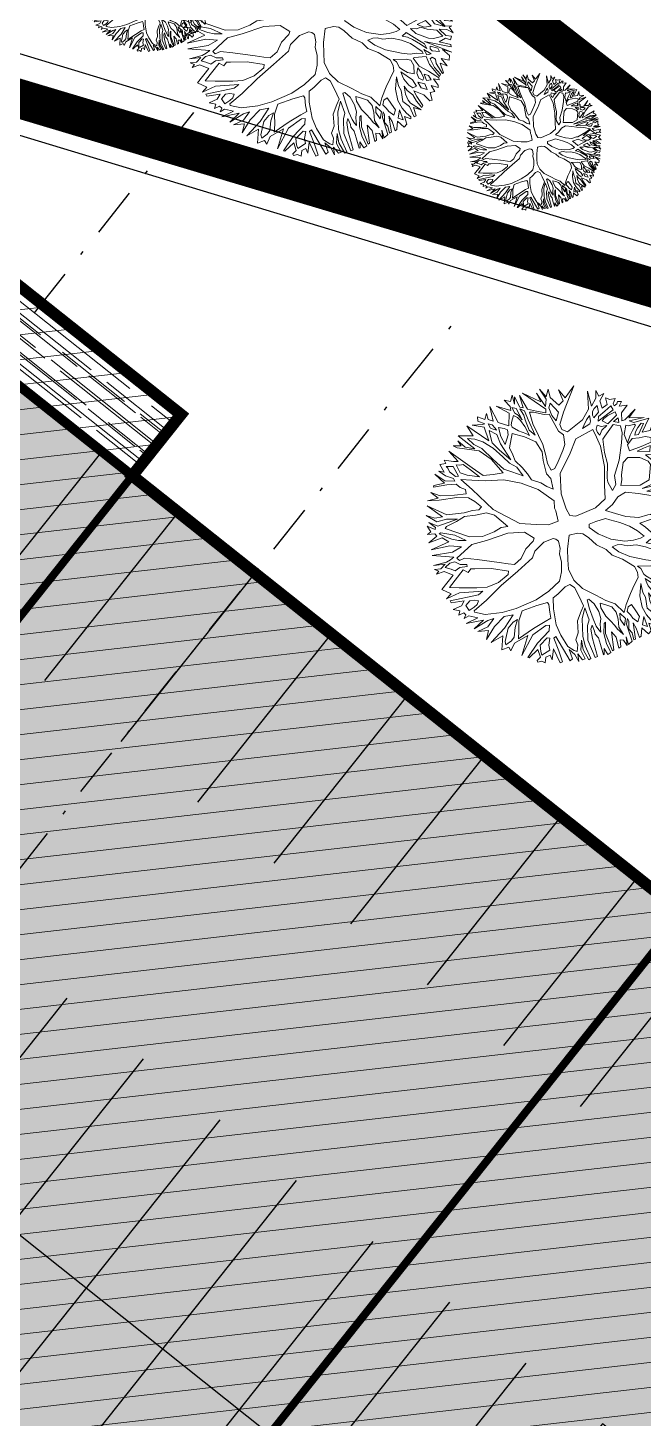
# Model space of a CAD drawing. Header units: metres. Extents: x -664657 to -643449, y -1076720 to -1062383.
# Drawn here: x -660270.78 to -660255.05, y -1066117.5 to -1066081.94 of the extents above; entities that cross this region are included whole.
import ezdxf

# ---------------------------------------------------------------- set-up
doc = ezdxf.new("R2010")
doc.units = ezdxf.units.M
doc.header["$LTSCALE"] = 0.1
for name, pattern in [('DASHDOT', [25.4, 12.7, -6.35, 0, -6.35]), ('DASHED', [19.05, 12.7, -6.35]), ('DIVIDE', [31.75, 12.7, -6.35, 0, -6.35, 0, -6.35])]:
    doc.linetypes.add(name, pattern=pattern)
doc.layers.get('0').update_dxf_attribs({"color": 8, "lineweight": 9})
for name, color, linetype in [('AA_THER_DOPRAVA', 142, 'Continuous'), ('AA_THER_KOMUNIKACE', 201, 'Continuous'), ('AA_THER_osy', 46, 'DASHDOT'), ('AA_THER_slabá', 4, 'Continuous'), ('AA_THER_srafy', 52, 'Continuous'), ('AA_THER_SRAFY KATASTR', 14, 'Continuous'), ('AA_THER_čerchovaná', 84, 'DIVIDE')]:
    doc.layers.add(name, color=color, linetype=linetype)
doc.layers.add('AA_THER_pomocná', color=30, linetype='Continuous', plot=False)
doc.layers.add('AA_THER_silná', color=1, linetype='Continuous', lineweight=70)
doc.layers.add('AA_THER_STAFAZ', color=252, linetype='Continuous', lineweight=0)
pattern_1 = [(321.512676, (-656030.26, -1069498.5804), (1.190946247, -0.297893937), [7.62, -1.016, 2.54, -0.508]), (321.512676, (-656029.57305, -1069498.8021), (0.0228439, 0.845003885), [1.524, -0.16764, 3.048, -0.381]), (321.512676, (-656029.79244, -1069498.4005), (2.279521616, -1.377561865), [4.064, -0.7112, 2.032, -0.508])]

# ---------------------------------------------------------------- blocks, each defined once
blk = doc.blocks.new('A$C0C461CEA')
for p, q in [((0.101, 0.706), (0.094, 0.804)), ((0.094, 0.804), (0.195, 0.61)), ((0.191, 0.795), (0.205, 0.826)), ((0.205, 0.826), (0.247, 0.779)), ((0.247, 0.779), (0.283, 0.818)), ((0.283, 0.818), (0.273, 0.766)), ((0.303, 0.735), (0.335, 0.855)), ((0.335, 0.855), (0.332, 0.706)), ((0.448, 0.732), (0.381, 0.832)), ((0.381, 0.832), (0.473, 0.745)), ((0.483, 0.777), (0.463, 0.845)), ((0.463, 0.845), (0.503, 0.812)), ((0.503, 0.812), (0.541, 0.849)), ((0.541, 0.849), (0.523, 0.775)), ((0.523, 0.775), (0.552, 0.829)), ((0.552, 0.829), (0.55, 0.733)), ((0.572, 0.716), (0.592, 0.82)), ((0.592, 0.82), (0.599, 0.69)), ((0.732, 0.619), (0.623, 0.824)), ((0.623, 0.824), (0.721, 0.691)), ((-0.108, 0.579), (-0.136, 0.688)), ((-0.136, 0.688), (-0.031, 0.479)), ((-0.062, 0.681), (-0.084, 0.71)), ((-0.084, 0.71), (-0.025, 0.681)), ((-0.025, 0.681), (-0.029, 0.73)), ((-0.029, 0.73), (-0.001, 0.656)), ((0.063, 0.606), (-0.009, 0.765)), ((-0.009, 0.765), (0.101, 0.706)), ((0.049, 0.709), (0.1, 0.674)), ((0.071, 0.64), (0.049, 0.709)), ((0.214, 0.725), (0.134, 0.788)), ((0.134, 0.788), (0.212, 0.751)), ((0.231, 0.749), (0.191, 0.795)), ((0.195, 0.61), (0.214, 0.725)), ((0.212, 0.751), (0.231, 0.749)), ((0.256, 0.734), (0.28, 0.713)), ((0.257, 0.695), (0.256, 0.734)), ((0.272, 0.676), (0.257, 0.695)), ((0.273, 0.766), (0.303, 0.735)), ((0.28, 0.713), (0.29, 0.678)), ((0.332, 0.706), (0.398, 0.641)), ((0.398, 0.641), (0.448, 0.732)), ((0.471, 0.697), (0.438, 0.663)), ((0.482, 0.682), (0.471, 0.697)), ((0.473, 0.745), (0.483, 0.777)), ((0.49, 0.711), (0.491, 0.762)), ((0.505, 0.682), (0.49, 0.711)), ((0.491, 0.762), (0.519, 0.739)), ((0.519, 0.739), (0.518, 0.634)), ((0.544, 0.723), (0.568, 0.689)), ((0.547, 0.66), (0.544, 0.723)), ((0.55, 0.733), (0.572, 0.716)), ((0.568, 0.689), (0.562, 0.609)), ((0.599, 0.69), (0.656, 0.641)), ((0.721, 0.691), (0.725, 0.772)), ((0.725, 0.772), (0.739, 0.638)), ((0.739, 0.638), (0.773, 0.691)), ((0.773, 0.691), (0.762, 0.79)), ((0.762, 0.79), (0.78, 0.708)), ((0.78, 0.708), (0.782, 0.71)), ((0.782, 0.71), (0.826, 0.755)), ((0.826, 0.755), (0.807, 0.687)), ((0.807, 0.687), (0.84, 0.599)), ((0.888, 0.613), (0.897, 0.711)), ((0.897, 0.711), (0.915, 0.627)), ((-0.291, 0.473), (-0.326, 0.577)), ((-0.326, 0.577), (-0.279, 0.488)), ((-0.256, 0.522), (-0.284, 0.582)), ((-0.284, 0.582), (-0.25, 0.553)), ((-0.25, 0.553), (-0.251, 0.627)), ((-0.251, 0.627), (-0.205, 0.61)), ((-0.215, 0.587), (-0.164, 0.562)), ((-0.208, 0.57), (-0.215, 0.587)), ((-0.205, 0.61), (-0.205, 0.641)), ((-0.205, 0.641), (-0.143, 0.596)), ((-0.143, 0.596), (-0.108, 0.579)), ((0.086, 0.573), (-0.062, 0.681)), ((-0.001, 0.656), (0.063, 0.606)), ((0.115, 0.58), (0.071, 0.64)), ((0.141, 0.467), (0.086, 0.573)), ((0.1, 0.674), (0.148, 0.626)), ((0.154, 0.458), (0.115, 0.58)), ((0.148, 0.626), (0.198, 0.54)), ((0.212, 0.581), (0.226, 0.644)), ((0.236, 0.499), (0.212, 0.581)), ((0.226, 0.644), (0.236, 0.684)), ((0.236, 0.684), (0.278, 0.625)), ((0.278, 0.625), (0.267, 0.543)), ((0.291, 0.657), (0.272, 0.676)), ((0.29, 0.678), (0.291, 0.657)), ((0.298, 0.594), (0.316, 0.668)), ((0.299, 0.519), (0.298, 0.594)), ((0.359, 0.578), (0.299, 0.519)), ((0.316, 0.668), (0.354, 0.641)), ((0.392, 0.572), (0.318, 0.477)), ((0.354, 0.641), (0.373, 0.618)), ((0.373, 0.618), (0.359, 0.578)), ((0.469, 0.501), (0.392, 0.572)), ((0.419, 0.639), (0.417, 0.618)), ((0.417, 0.618), (0.449, 0.568)), ((0.438, 0.663), (0.419, 0.639)), ((0.492, 0.669), (0.482, 0.682)), ((0.503, 0.634), (0.492, 0.669)), ((0.512, 0.575), (0.503, 0.634)), ((0.518, 0.634), (0.505, 0.682)), ((0.511, 0.491), (0.512, 0.575)), ((0.53, 0.531), (0.539, 0.622)), ((0.539, 0.622), (0.547, 0.66)), ((0.562, 0.609), (0.551, 0.471)), ((0.6, 0.66), (0.581, 0.563)), ((0.629, 0.644), (0.6, 0.66)), ((0.699, 0.587), (0.629, 0.644)), ((0.656, 0.641), (0.716, 0.594)), ((0.735, 0.569), (0.699, 0.587)), ((0.716, 0.594), (0.732, 0.619)), ((0.756, 0.617), (0.75, 0.55)), ((0.785, 0.647), (0.756, 0.617)), ((0.811, 0.549), (0.785, 0.647)), ((0.84, 0.599), (0.888, 0.613)), ((1.024, 0.679), (0.847, 0.53)), ((0.915, 0.627), (1.024, 0.679)), ((1.039, 0.454), (1.103, 0.589)), ((1.103, 0.589), (1.074, 0.465)), ((-0.394, 0.388), (-0.424, 0.459)), ((-0.424, 0.459), (-0.372, 0.399)), ((-0.386, 0.487), (-0.377, 0.497)), ((-0.28, 0.452), (-0.386, 0.487)), ((-0.377, 0.497), (-0.291, 0.473)), ((-0.279, 0.488), (-0.209, 0.448)), ((-0.207, 0.472), (-0.256, 0.522)), ((-0.212, 0.536), (-0.208, 0.57)), ((-0.186, 0.48), (-0.212, 0.536)), ((-0.209, 0.448), (-0.207, 0.472)), ((-0.163, 0.47), (-0.186, 0.48)), ((-0.164, 0.562), (-0.163, 0.47)), ((-0.134, 0.562), (-0.138, 0.487)), ((-0.138, 0.487), (-0.095, 0.443)), ((-0.111, 0.544), (-0.134, 0.562)), ((-0.084, 0.536), (-0.111, 0.544)), ((-0.05, 0.471), (-0.084, 0.536)), ((-0.013, 0.385), (-0.05, 0.471)), ((-0.031, 0.479), (0.019, 0.379)), ((0.175, 0.322), (0.141, 0.467)), ((0.193, 0.345), (0.154, 0.458)), ((0.198, 0.54), (0.234, 0.438)), ((0.281, 0.388), (0.236, 0.499)), ((0.267, 0.543), (0.281, 0.388)), ((0.318, 0.477), (0.314, 0.414)), ((0.449, 0.568), (0.492, 0.518)), ((0.532, 0.422), (0.469, 0.501)), ((0.492, 0.518), (0.511, 0.491)), ((0.551, 0.471), (0.53, 0.531)), ((0.581, 0.563), (0.574, 0.456)), ((0.736, 0.502), (0.735, 0.569)), ((0.738, 0.409), (0.736, 0.502)), ((0.75, 0.55), (0.759, 0.494)), ((0.759, 0.494), (0.811, 0.549)), ((0.847, 0.53), (0.772, 0.454)), ((1.074, 0.465), (1.137, 0.506)), ((1.137, 0.506), (1.166, 0.562)), ((1.154, 0.472), (1.142, 0.409)), ((1.213, 0.508), (1.154, 0.472)), ((1.166, 0.562), (1.164, 0.508)), ((1.164, 0.508), (1.213, 0.508)), ((1.193, 0.416), (1.206, 0.47)), ((1.206, 0.47), (1.232, 0.441)), ((-0.436, 0.238), (-0.503, 0.376)), ((-0.503, 0.376), (-0.397, 0.235)), ((-0.394, 0.371), (-0.482, 0.412)), ((-0.482, 0.412), (-0.394, 0.388)), ((-0.256, 0.32), (-0.394, 0.371)), ((-0.372, 0.399), (-0.265, 0.347)), ((-0.209, 0.421), (-0.28, 0.452)), ((-0.265, 0.347), (-0.176, 0.312)), ((-0.194, 0.381), (-0.209, 0.421)), ((-0.162, 0.346), (-0.194, 0.381)), ((-0.176, 0.312), (-0.162, 0.346)), ((-0.157, 0.436), (-0.114, 0.321)), ((-0.081, 0.391), (-0.157, 0.436)), ((-0.095, 0.443), (-0.013, 0.385)), ((0.012, 0.333), (-0.081, 0.391)), ((0.019, 0.379), (0.096, 0.349)), ((0.096, 0.349), (0.175, 0.322)), ((0.24, 0.295), (0.193, 0.345)), ((0.234, 0.438), (0.258, 0.367)), ((0.258, 0.367), (0.296, 0.309)), ((0.314, 0.414), (0.309, 0.363)), ((0.309, 0.363), (0.334, 0.286)), ((0.54, 0.324), (0.532, 0.422)), ((0.571, 0.374), (0.551, 0.283)), ((0.574, 0.456), (0.571, 0.374)), ((0.731, 0.289), (0.76, 0.363)), ((0.76, 0.363), (0.738, 0.409)), ((0.772, 0.454), (0.768, 0.41)), ((0.768, 0.41), (0.8, 0.37)), ((0.8, 0.37), (0.955, 0.401)), ((0.943, 0.354), (0.922, 0.336)), ((0.983, 0.384), (0.943, 0.354)), ((0.955, 0.401), (1.039, 0.454)), ((1.022, 0.404), (0.983, 0.384)), ((0.992, 0.342), (1.008, 0.359)), ((1.008, 0.359), (1.022, 0.404)), ((1.06, 0.421), (1.046, 0.396)), ((1.046, 0.396), (1.046, 0.37)), ((1.046, 0.37), (1.102, 0.394)), ((1.085, 0.438), (1.06, 0.421)), ((1.084, 0.364), (1.065, 0.329)), ((1.065, 0.329), (1.216, 0.353)), ((1.151, 0.377), (1.084, 0.364)), ((1.117, 0.447), (1.085, 0.438)), ((1.102, 0.394), (1.117, 0.447)), ((1.142, 0.409), (1.193, 0.416)), ((1.216, 0.393), (1.151, 0.377)), ((1.216, 0.353), (1.216, 0.393)), ((1.232, 0.441), (1.276, 0.429)), ((1.276, 0.429), (1.239, 0.399)), ((1.239, 0.399), (1.239, 0.378)), ((1.239, 0.378), (1.266, 0.383)), ((1.266, 0.383), (1.281, 0.398)), ((1.308, 0.383), (1.275, 0.358)), ((1.275, 0.358), (1.336, 0.335)), ((1.281, 0.398), (1.308, 0.383)), ((-0.526, 0.187), (-0.556, 0.247)), ((-0.556, 0.247), (-0.505, 0.187)), ((-0.495, 0.221), (-0.55, 0.309)), ((-0.55, 0.309), (-0.495, 0.256)), ((-0.495, 0.256), (-0.436, 0.238)), ((-0.397, 0.235), (-0.263, 0.181)), ((-0.174, 0.275), (-0.256, 0.32)), ((-0.142, 0.224), (-0.174, 0.275)), ((-0.114, 0.321), (-0.04, 0.095)), ((0.154, 0.269), (0.012, 0.333)), ((0.266, 0.178), (0.154, 0.269)), ((0.308, 0.222), (0.24, 0.295)), ((0.296, 0.309), (0.308, 0.222)), ((0.334, 0.286), (0.348, 0.221)), ((0.485, 0.148), (0.513, 0.258)), ((0.513, 0.258), (0.54, 0.324)), ((0.551, 0.283), (0.534, 0.218)), ((0.619, 0.192), (0.694, 0.255)), ((0.694, 0.255), (0.731, 0.289)), ((0.834, 0.289), (0.726, 0.197)), ((0.992, 0.29), (0.834, 0.289)), ((0.922, 0.336), (0.992, 0.342)), ((0.99, 0.219), (0.992, 0.29)), ((1.019, 0.28), (1.014, 0.25)), ((1.014, 0.25), (1.022, 0.223)), ((1.04, 0.305), (1.019, 0.28)), ((1.022, 0.223), (1.057, 0.251)), ((1.065, 0.28), (1.04, 0.305)), ((1.161, 0.247), (1.054, 0.196)), ((1.057, 0.251), (1.11, 0.266)), ((1.11, 0.266), (1.065, 0.28)), ((1.115, 0.327), (1.094, 0.318)), ((1.094, 0.318), (1.123, 0.272)), ((1.157, 0.334), (1.115, 0.327)), ((1.123, 0.272), (1.221, 0.303)), ((1.223, 0.332), (1.157, 0.334)), ((1.207, 0.21), (1.161, 0.247)), ((1.221, 0.277), (1.173, 0.268)), ((1.173, 0.268), (1.209, 0.239)), ((1.209, 0.239), (1.221, 0.277)), ((1.221, 0.303), (1.223, 0.332)), ((1.265, 0.299), (1.236, 0.242)), ((1.236, 0.242), (1.263, 0.236)), ((1.263, 0.236), (1.379, 0.275)), ((1.336, 0.335), (1.265, 0.299)), ((1.379, 0.275), (1.301, 0.236)), ((1.301, 0.236), (1.411, 0.18)), ((-0.635, 0.101), (-0.551, 0.117)), ((-0.612, 0.165), (-0.577, 0.172)), ((-0.557, 0.142), (-0.612, 0.165)), ((-0.577, 0.172), (-0.583, 0.229)), ((-0.583, 0.229), (-0.536, 0.174)), ((-0.551, 0.117), (-0.557, 0.142)), ((-0.536, 0.174), (-0.526, 0.187)), ((-0.509, 0.126), (-0.526, 0.126)), ((-0.526, 0.126), (-0.492, 0.08)), ((-0.416, 0.057), (-0.509, 0.126)), ((-0.505, 0.187), (-0.335, 0.163)), ((-0.415, 0.205), (-0.495, 0.221)), ((-0.444, 0.15), (-0.46, 0.141)), ((-0.46, 0.141), (-0.318, -0.013)), ((-0.353, 0.149), (-0.444, 0.15)), ((-0.335, 0.163), (-0.415, 0.205)), ((-0.273, 0.155), (-0.353, 0.149)), ((-0.191, 0.121), (-0.273, 0.155)), ((-0.263, 0.181), (-0.194, 0.167)), ((-0.194, 0.167), (-0.145, 0.146)), ((-0.099, 0.096), (-0.191, 0.121)), ((-0.145, 0.146), (-0.114, 0.159)), ((-0.114, 0.159), (-0.142, 0.224)), ((0.364, 0.065), (0.266, 0.178)), ((0.348, 0.221), (0.354, 0.16)), ((0.354, 0.16), (0.409, 0.103)), ((0.498, 0.096), (0.485, 0.148)), ((0.534, 0.218), (0.533, 0.155)), ((0.533, 0.155), (0.567, 0.153)), ((0.567, 0.153), (0.619, 0.192)), ((0.726, 0.197), (0.588, 0.099)), ((0.934, -0.024), (0.985, 0.138)), ((0.985, 0.138), (0.99, 0.219)), ((1.029, 0.181), (0.99, 0.078)), ((1.054, 0.196), (1.029, 0.181)), ((1.15, 0.081), (1.193, 0.151)), ((1.201, 0.118), (1.192, 0.06)), ((1.193, 0.151), (1.207, 0.21)), ((1.249, 0.194), (1.201, 0.132)), ((1.201, 0.132), (1.201, 0.118)), ((1.242, 0.105), (1.277, 0.128)), ((1.268, 0.179), (1.249, 0.194)), ((1.314, 0.169), (1.268, 0.179)), ((1.277, 0.128), (1.319, 0.158)), ((1.411, 0.18), (1.289, 0.213)), ((1.289, 0.213), (1.317, 0.184)), ((1.327, 0.131), (1.294, 0.108)), ((1.305, 0.077), (1.384, 0.138)), ((1.319, 0.158), (1.314, 0.169)), ((1.317, 0.184), (1.443, 0.155)), ((1.367, 0.149), (1.327, 0.131)), ((1.443, 0.155), (1.34, 0.081)), ((1.384, 0.138), (1.367, 0.149)), ((-0.493, -0.002), (-0.644, 0.041)), ((-0.644, 0.041), (-0.485, 0.03)), ((-0.519, 0.086), (-0.635, 0.101)), ((-0.485, 0.03), (-0.519, 0.086)), ((-0.492, 0.08), (-0.453, 0.038)), ((-0.453, 0.038), (-0.411, 0.003)), ((-0.354, -0.026), (-0.416, 0.057)), ((-0.411, 0.003), (-0.354, -0.026)), ((-0.05, 0.048), (-0.099, 0.096)), ((0, -0.086), (-0.05, 0.048)), ((-0.04, 0.095), (0.101, -0.11)), ((0.435, -0.079), (0.364, 0.065)), ((0.409, 0.103), (0.439, 0.053)), ((0.439, 0.053), (0.476, 0.01)), ((0.476, 0.01), (0.498, 0.096)), ((0.588, 0.099), (0.514, -0.053)), ((0.99, 0.078), (0.966, -0.017)), ((1.064, -0.035), (1.15, 0.081)), ((1.184, 0.044), (1.176, -0.007)), ((1.242, 0.072), (1.184, 0.044)), ((1.192, 0.06), (1.242, 0.105)), ((1.297, 0.051), (1.242, 0.072)), ((1.294, 0.108), (1.276, 0.086)), ((1.276, 0.086), (1.305, 0.077)), ((1.347, 0.037), (1.297, 0.051)), ((1.34, 0.081), (1.406, 0.061)), ((1.386, 0.006), (1.347, 0.037)), ((1.367, -0.026), (1.386, 0.006)), ((1.421, 0.016), (1.398, -0.011)), ((1.406, 0.061), (1.454, 0.109)), ((1.495, 0.013), (1.421, 0.016)), ((1.454, 0.109), (1.431, 0.05)), ((1.431, 0.05), (1.495, 0.013)), ((-0.599, -0.118), (-0.687, -0.081)), ((-0.687, -0.081), (-0.582, -0.108)), ((-0.508, -0.101), (-0.659, -0.004)), ((-0.659, -0.004), (-0.5, -0.057)), ((-0.582, -0.108), (-0.544, -0.105)), ((-0.544, -0.105), (-0.508, -0.101)), ((-0.5, -0.057), (-0.412, -0.054)), ((-0.412, -0.054), (-0.493, -0.002)), ((-0.33, -0.078), (-0.491, -0.12)), ((-0.208, -0.104), (-0.33, -0.078)), ((-0.318, -0.013), (-0.221, -0.06)), ((-0.221, -0.06), (-0.118, -0.072)), ((-0.023, -0.134), (-0.208, -0.104)), ((-0.118, -0.072), (-0.051, -0.067)), ((-0.051, -0.067), (0, -0.086)), ((0.101, -0.11), (0.215, -0.18)), ((0.412, -0.132), (0.435, -0.079)), ((0.514, -0.053), (0.492, -0.182)), ((0.864, -0.159), (0.934, -0.024)), ((0.966, -0.017), (0.908, -0.119)), ((0.973, -0.127), (1.064, -0.035)), ((1.084, -0.067), (1.026, -0.151)), ((1.138, -0.047), (1.084, -0.067)), ((1.225, -0.095), (1.138, -0.047)), ((1.176, -0.007), (1.277, -0.02)), ((1.271, -0.153), (1.225, -0.095)), ((1.231, -0.04), (1.321, -0.091)), ((1.289, -0.041), (1.231, -0.04)), ((1.277, -0.02), (1.367, -0.026)), ((1.324, -0.116), (1.277, -0.096)), ((1.277, -0.096), (1.303, -0.157)), ((1.346, -0.047), (1.289, -0.041)), ((1.321, -0.091), (1.346, -0.047)), ((1.374, -0.053), (1.346, -0.093)), ((1.346, -0.093), (1.374, -0.091)), ((1.374, -0.091), (1.353, -0.129)), ((1.514, -0.029), (1.374, -0.053)), ((1.398, -0.011), (1.514, -0.029)), ((1.41, -0.147), (1.519, -0.094)), ((1.519, -0.094), (1.431, -0.145)), ((-0.721, -0.288), (-0.583, -0.227)), ((-0.701, -0.157), (-0.672, -0.144)), ((-0.634, -0.167), (-0.701, -0.157)), ((-0.672, -0.144), (-0.697, -0.115)), ((-0.697, -0.115), (-0.649, -0.134)), ((-0.649, -0.134), (-0.599, -0.118)), ((-0.583, -0.227), (-0.634, -0.167)), ((-0.561, -0.129), (-0.611, -0.142)), ((-0.611, -0.142), (-0.575, -0.175)), ((-0.575, -0.175), (-0.552, -0.204)), ((-0.519, -0.137), (-0.561, -0.129)), ((-0.552, -0.204), (-0.506, -0.197)), ((-0.491, -0.179), (-0.519, -0.137)), ((-0.506, -0.197), (-0.448, -0.22)), ((-0.491, -0.12), (-0.481, -0.145)), ((-0.444, -0.203), (-0.491, -0.179)), ((-0.481, -0.145), (-0.435, -0.149)), ((-0.448, -0.22), (-0.444, -0.203)), ((-0.435, -0.149), (-0.35, -0.207)), ((-0.35, -0.207), (-0.2, -0.314)), ((0.101, -0.19), (-0.023, -0.134)), ((0.147, -0.271), (0.101, -0.19)), ((0.215, -0.18), (0.302, -0.23)), ((0.386, -0.241), (0.412, -0.157)), ((0.412, -0.157), (0.412, -0.132)), ((0.492, -0.182), (0.493, -0.246)), ((0.814, -0.262), (0.864, -0.159)), ((0.908, -0.119), (0.897, -0.15)), ((0.897, -0.15), (0.901, -0.228)), ((0.901, -0.228), (0.946, -0.198)), ((0.946, -0.198), (0.973, -0.127)), ((1.009, -0.187), (0.98, -0.225)), ((0.98, -0.225), (1.12, -0.297)), ((1.026, -0.151), (1.009, -0.187)), ((1.208, -0.294), (1.276, -0.187)), ((1.287, -0.212), (1.256, -0.26)), ((1.276, -0.187), (1.271, -0.153)), ((1.318, -0.192), (1.287, -0.212)), ((1.303, -0.157), (1.324, -0.116)), ((1.356, -0.236), (1.318, -0.192)), ((1.347, -0.14), (1.333, -0.161)), ((1.333, -0.161), (1.36, -0.194)), ((1.368, -0.148), (1.347, -0.14)), ((1.353, -0.129), (1.41, -0.147)), ((1.36, -0.194), (1.389, -0.194)), ((1.4, -0.166), (1.368, -0.148)), ((1.389, -0.194), (1.421, -0.179)), ((1.476, -0.191), (1.394, -0.229)), ((1.421, -0.179), (1.4, -0.166)), ((1.431, -0.145), (1.486, -0.17)), ((1.541, -0.201), (1.476, -0.191)), ((1.486, -0.17), (1.527, -0.148)), ((1.527, -0.148), (1.511, -0.184)), ((1.511, -0.184), (1.541, -0.201)), ((-0.67, -0.354), (-0.721, -0.288)), ((-0.49, -0.229), (-0.658, -0.302)), ((-0.658, -0.302), (-0.588, -0.343)), ((-0.465, -0.267), (-0.49, -0.229)), ((-0.431, -0.251), (-0.465, -0.267)), ((-0.402, -0.266), (-0.431, -0.251)), ((-0.281, -0.328), (-0.402, -0.266)), ((-0.167, -0.411), (-0.281, -0.328)), ((-0.2, -0.314), (-0.141, -0.358)), ((-0.025, -0.371), (0.046, -0.318)), ((0.046, -0.318), (0.128, -0.29)), ((0.202, -0.337), (0.101, -0.37)), ((0.128, -0.29), (0.147, -0.271)), ((0.284, -0.347), (0.202, -0.337)), ((0.302, -0.23), (0.386, -0.241)), ((0.493, -0.246), (0.533, -0.274)), ((0.533, -0.274), (0.71, -0.29)), ((0.71, -0.29), (0.814, -0.262)), ((0.773, -0.347), (0.846, -0.329)), ((0.846, -0.329), (0.914, -0.295)), ((0.914, -0.295), (0.987, -0.292)), ((0.987, -0.292), (1.076, -0.35)), ((1.12, -0.297), (1.208, -0.294)), ((1.322, -0.346), (1.122, -0.328)), ((1.122, -0.328), (1.314, -0.377)), ((1.256, -0.26), (1.262, -0.288)), ((1.262, -0.288), (1.356, -0.236)), ((1.394, -0.229), (1.298, -0.308)), ((1.298, -0.308), (1.389, -0.301)), ((1.439, -0.334), (1.334, -0.329)), ((1.334, -0.329), (1.521, -0.375)), ((1.389, -0.301), (1.527, -0.295)), ((1.513, -0.369), (1.439, -0.334)), ((1.527, -0.295), (1.496, -0.321)), ((1.496, -0.321), (1.528, -0.358)), ((-0.722, -0.374), (-0.67, -0.354)), ((-0.605, -0.381), (-0.722, -0.374)), ((-0.705, -0.422), (-0.705, -0.403)), ((-0.705, -0.403), (-0.475, -0.468)), ((-0.602, -0.457), (-0.705, -0.422)), ((-0.643, -0.483), (-0.602, -0.457)), ((-0.429, -0.459), (-0.605, -0.381)), ((-0.588, -0.343), (-0.459, -0.411)), ((-0.459, -0.411), (-0.383, -0.446)), ((-0.383, -0.446), (-0.284, -0.456)), ((-0.284, -0.456), (-0.182, -0.436)), ((-0.099, -0.448), (-0.274, -0.489)), ((-0.182, -0.436), (-0.167, -0.411)), ((-0.141, -0.358), (-0.098, -0.387)), ((0.06, -0.41), (-0.099, -0.448)), ((-0.098, -0.387), (-0.025, -0.371)), ((0.101, -0.37), (0.06, -0.41)), ((0.271, -0.484), (0.295, -0.448)), ((0.301, -0.364), (0.284, -0.347)), ((0.295, -0.448), (0.313, -0.389)), ((0.313, -0.389), (0.301, -0.364)), ((0.414, -0.386), (0.348, -0.481)), ((0.482, -0.404), (0.414, -0.386)), ((0.518, -0.429), (0.482, -0.404)), ((0.544, -0.477), (0.518, -0.429)), ((0.601, -0.382), (0.587, -0.408)), ((0.587, -0.408), (0.628, -0.487)), ((0.66, -0.39), (0.601, -0.382)), ((0.74, -0.406), (0.66, -0.39)), ((0.768, -0.431), (0.74, -0.406)), ((0.831, -0.489), (0.768, -0.431)), ((0.833, -0.407), (0.773, -0.347)), ((0.896, -0.469), (0.833, -0.407)), ((1.076, -0.35), (1.146, -0.402)), ((1.146, -0.366), (1.331, -0.398)), ((1.205, -0.406), (1.146, -0.366)), ((1.146, -0.402), (1.247, -0.462)), ((1.293, -0.438), (1.205, -0.406)), ((1.35, -0.423), (1.293, -0.438)), ((1.308, -0.455), (1.382, -0.454)), ((1.323, -0.478), (1.308, -0.455)), ((1.314, -0.377), (1.526, -0.421)), ((1.436, -0.382), (1.322, -0.346)), ((1.331, -0.398), (1.35, -0.423)), ((1.526, -0.421), (1.375, -0.412)), ((1.375, -0.412), (1.53, -0.449)), ((1.382, -0.454), (1.403, -0.475)), ((1.53, -0.449), (1.415, -0.452)), ((1.415, -0.452), (1.445, -0.477)), ((1.521, -0.375), (1.436, -0.382)), ((1.528, -0.358), (1.513, -0.369)), ((-0.671, -0.512), (-0.715, -0.477)), ((-0.715, -0.477), (-0.643, -0.483)), ((-0.697, -0.539), (-0.671, -0.512)), ((-0.651, -0.541), (-0.697, -0.539)), ((-0.67, -0.585), (-0.643, -0.564)), ((-0.643, -0.564), (-0.651, -0.541)), ((-0.562, -0.478), (-0.608, -0.497)), ((-0.608, -0.497), (-0.603, -0.545)), ((-0.603, -0.545), (-0.555, -0.54)), ((-0.569, -0.566), (-0.571, -0.578)), ((-0.439, -0.537), (-0.569, -0.566)), ((-0.528, -0.49), (-0.562, -0.478)), ((-0.555, -0.54), (-0.523, -0.534)), ((-0.5, -0.512), (-0.528, -0.49)), ((-0.523, -0.534), (-0.5, -0.512)), ((-0.475, -0.468), (-0.429, -0.459)), ((-0.274, -0.489), (-0.439, -0.537)), ((0.215, -0.623), (0.252, -0.551)), ((0.252, -0.551), (0.271, -0.484)), ((0.309, -0.559), (0.276, -0.629)), ((0.348, -0.481), (0.309, -0.559)), ((0.574, -0.561), (0.544, -0.477)), ((0.627, -0.632), (0.574, -0.561)), ((0.628, -0.487), (0.7, -0.576)), ((0.885, -0.552), (0.831, -0.489)), ((0.927, -0.618), (0.885, -0.552)), ((0.987, -0.527), (0.896, -0.469)), ((1.063, -0.541), (0.987, -0.527)), ((1.084, -0.55), (1.063, -0.541)), ((1.24, -0.542), (1.084, -0.55)), ((1.271, -0.556), (1.173, -0.572)), ((1.328, -0.531), (1.24, -0.542)), ((1.247, -0.462), (1.328, -0.531)), ((1.32, -0.545), (1.271, -0.556)), ((1.362, -0.62), (1.32, -0.545)), ((1.367, -0.498), (1.323, -0.478)), ((1.492, -0.575), (1.361, -0.539)), ((1.361, -0.539), (1.376, -0.585)), ((1.403, -0.475), (1.367, -0.498)), ((1.434, -0.521), (1.395, -0.521)), ((1.395, -0.521), (1.492, -0.575)), ((1.485, -0.543), (1.434, -0.521)), ((1.445, -0.477), (1.505, -0.474)), ((1.505, -0.474), (1.477, -0.522)), ((1.477, -0.522), (1.485, -0.543)), ((-0.537, -0.67), (-0.676, -0.63)), ((-0.676, -0.63), (-0.569, -0.633)), ((-0.628, -0.583), (-0.67, -0.585)), ((-0.639, -0.698), (-0.537, -0.67)), ((-0.569, -0.633), (-0.628, -0.583)), ((-0.571, -0.578), (-0.503, -0.638)), ((-0.503, -0.638), (-0.373, -0.687)), ((0.048, -0.713), (0.165, -0.682)), ((0.165, -0.682), (0.215, -0.623)), ((0.276, -0.629), (0.273, -0.73)), ((0.648, -0.697), (0.627, -0.632)), ((0.68, -0.635), (0.71, -0.698)), ((0.723, -0.641), (0.68, -0.635)), ((0.7, -0.576), (0.793, -0.643)), ((0.755, -0.654), (0.723, -0.641)), ((0.793, -0.687), (0.755, -0.654)), ((0.793, -0.643), (0.86, -0.669)), ((0.86, -0.669), (0.919, -0.683)), ((0.919, -0.683), (0.953, -0.683)), ((0.953, -0.683), (0.927, -0.618)), ((0.973, -0.572), (1.072, -0.589)), ((0.997, -0.622), (0.973, -0.572)), ((1.018, -0.681), (0.997, -0.622)), ((1.087, -0.68), (1.018, -0.681)), ((1.072, -0.589), (1.119, -0.642)), ((1.171, -0.679), (1.087, -0.68)), ((1.119, -0.642), (1.171, -0.679)), ((1.135, -0.61), (1.181, -0.601)), ((1.169, -0.658), (1.135, -0.61)), ((1.218, -0.683), (1.169, -0.658)), ((1.173, -0.572), (1.345, -0.623)), ((1.181, -0.601), (1.228, -0.603)), ((1.262, -0.674), (1.218, -0.683)), ((1.228, -0.603), (1.262, -0.674)), ((1.339, -0.652), (1.266, -0.621)), ((1.266, -0.621), (1.279, -0.67)), ((1.279, -0.67), (1.304, -0.696)), ((1.367, -0.69), (1.339, -0.652)), ((1.345, -0.623), (1.362, -0.62)), ((1.404, -0.631), (1.364, -0.641)), ((1.364, -0.641), (1.432, -0.706)), ((1.376, -0.585), (1.48, -0.613)), ((1.457, -0.664), (1.404, -0.631)), ((1.461, -0.634), (1.444, -0.636)), ((1.444, -0.636), (1.457, -0.664)), ((1.48, -0.613), (1.461, -0.634)), ((-0.507, -0.691), (-0.639, -0.698)), ((-0.54, -0.767), (-0.622, -0.732)), ((-0.622, -0.732), (-0.532, -0.735)), ((-0.483, -0.76), (-0.59, -0.822)), ((-0.59, -0.822), (-0.54, -0.767)), ((-0.532, -0.735), (-0.456, -0.699)), ((-0.456, -0.699), (-0.507, -0.691)), ((-0.374, -0.724), (-0.483, -0.76)), ((-0.416, -0.81), (-0.302, -0.746)), ((-0.302, -0.746), (-0.374, -0.724)), ((-0.373, -0.687), (-0.256, -0.714)), ((-0.335, -0.847), (-0.287, -0.798)), ((-0.287, -0.798), (-0.329, -0.8)), ((-0.221, -0.753), (-0.283, -0.813)), ((-0.256, -0.714), (-0.076, -0.727)), ((-0.092, -0.771), (-0.221, -0.753)), ((-0.004, -0.791), (-0.092, -0.771)), ((-0.076, -0.727), (0.048, -0.713)), ((-0.002, -0.812), (-0.004, -0.791)), ((0.055, -0.78), (0.014, -0.86)), ((0.103, -0.771), (0.055, -0.78)), ((0.185, -0.745), (0.103, -0.771)), ((0.227, -0.745), (0.185, -0.745)), ((0.25, -0.786), (0.227, -0.745)), ((0.249, -0.862), (0.25, -0.786)), ((0.273, -0.73), (0.303, -0.824)), ((0.706, -0.765), (0.648, -0.697)), ((0.766, -0.864), (0.706, -0.765)), ((0.71, -0.698), (0.771, -0.775)), ((0.771, -0.775), (0.873, -0.86)), ((0.861, -0.713), (0.793, -0.687)), ((0.923, -0.765), (0.861, -0.713)), ((0.975, -0.826), (0.923, -0.765)), ((0.943, -0.738), (0.987, -0.729)), ((0.979, -0.769), (0.943, -0.738)), ((1.005, -0.804), (0.979, -0.769)), ((0.987, -0.729), (1.026, -0.796)), ((1.026, -0.796), (1.051, -0.84)), ((1.033, -0.716), (1.053, -0.774)), ((1.078, -0.743), (1.033, -0.716)), ((1.053, -0.774), (1.127, -0.856)), ((1.111, -0.744), (1.078, -0.743)), ((1.099, -0.713), (1.174, -0.717)), ((1.139, -0.759), (1.099, -0.713)), ((1.151, -0.786), (1.111, -0.744)), ((1.193, -0.78), (1.139, -0.759)), ((1.217, -0.83), (1.151, -0.786)), ((1.174, -0.717), (1.193, -0.78)), ((1.22, -0.716), (1.225, -0.775)), ((1.246, -0.741), (1.22, -0.716)), ((1.225, -0.775), (1.289, -0.835)), ((1.269, -0.792), (1.246, -0.741)), ((1.292, -0.73), (1.269, -0.733)), ((1.269, -0.733), (1.293, -0.833)), ((1.289, -0.835), (1.269, -0.792)), ((1.314, -0.791), (1.292, -0.73)), ((1.304, -0.696), (1.367, -0.69)), ((1.366, -0.826), (1.314, -0.791)), ((1.351, -0.74), (1.321, -0.736)), ((1.321, -0.736), (1.366, -0.826)), ((1.406, -0.775), (1.351, -0.74)), ((1.432, -0.706), (1.386, -0.715)), ((1.386, -0.715), (1.406, -0.775)), ((-0.568, -0.862), (-0.416, -0.81)), ((-0.457, -0.859), (-0.568, -0.862)), ((-0.519, -0.958), (-0.457, -0.859)), ((-0.463, -0.909), (-0.469, -0.936)), ((-0.446, -0.892), (-0.463, -0.909)), ((-0.388, -0.824), (-0.446, -0.892)), ((-0.415, -0.93), (-0.381, -0.913)), ((-0.329, -0.8), (-0.388, -0.824)), ((-0.381, -0.913), (-0.335, -0.847)), ((-0.322, -0.887), (-0.355, -0.942)), ((-0.283, -0.813), (-0.322, -0.887)), ((-0.04, -0.918), (-0.024, -0.869)), ((0.014, -0.86), (-0.027, -0.987)), ((-0.024, -0.869), (-0.002, -0.812)), ((0.243, -0.953), (0.249, -0.862)), ((0.303, -0.824), (0.376, -0.924)), ((0.766, -0.918), (0.766, -0.864)), ((0.789, -0.874), (0.884, -0.921)), ((0.804, -0.903), (0.789, -0.874)), ((0.804, -0.956), (0.804, -0.903)), ((0.873, -0.86), (0.932, -0.9)), ((0.932, -0.9), (0.98, -0.916)), ((1.031, -0.928), (0.975, -0.826)), ((1.045, -0.869), (1.005, -0.804)), ((1.075, -0.925), (1.045, -0.869)), ((1.051, -0.84), (1.075, -0.882)), ((1.075, -0.882), (1.075, -0.925)), ((1.259, -1.006), (1.085, -0.865)), ((1.085, -0.865), (1.242, -1.046)), ((1.127, -0.856), (1.163, -0.878)), ((1.163, -0.878), (1.239, -0.897)), ((1.239, -0.897), (1.217, -0.83)), ((1.293, -0.863), (1.24, -0.831)), ((1.24, -0.831), (1.264, -0.903)), ((1.264, -0.903), (1.302, -0.93)), ((1.293, -0.833), (1.345, -0.856)), ((1.327, -0.913), (1.293, -0.863)), ((1.345, -0.856), (1.318, -0.856)), ((1.318, -0.856), (1.327, -0.913)), ((-0.458, -0.964), (-0.519, -0.958)), ((-0.469, -0.936), (-0.415, -0.93)), ((-0.456, -0.999), (-0.458, -0.964)), ((-0.402, -0.959), (-0.456, -0.999)), ((-0.275, -0.955), (-0.402, -0.959)), ((-0.396, -1.075), (-0.275, -0.955)), ((-0.237, -0.968), (-0.396, -1.075)), ((-0.355, -0.942), (-0.206, -0.924)), ((-0.105, -0.95), (-0.237, -0.968)), ((-0.235, -1.047), (-0.102, -1.004)), ((-0.206, -0.924), (-0.095, -0.918)), ((-0.078, -0.962), (-0.105, -0.95)), ((-0.102, -1.004), (-0.078, -0.962)), ((-0.095, -0.918), (-0.04, -0.918)), ((-0.027, -0.987), (-0.034, -1.08)), ((0.142, -1.04), (0.206, -0.982)), ((0.246, -0.974), (0.184, -1.043)), ((0.206, -0.982), (0.243, -0.953)), ((0.23, -1.077), (0.246, -0.974)), ((0.277, -0.999), (0.264, -1.085)), ((0.292, -0.925), (0.277, -0.999)), ((0.309, -0.927), (0.292, -0.925)), ((0.33, -0.981), (0.309, -0.927)), ((0.333, -1.053), (0.33, -0.981)), ((0.374, -0.999), (0.362, -1.036)), ((0.41, -1.033), (0.374, -0.999)), ((0.376, -0.924), (0.427, -1.003)), ((0.427, -1.003), (0.48, -1.062)), ((0.631, -1.046), (0.693, -0.999)), ((0.746, -1.013), (0.692, -1.098)), ((0.693, -0.999), (0.75, -0.958)), ((0.726, -1.085), (0.746, -1.013)), ((0.75, -0.958), (0.766, -0.918)), ((0.793, -1.031), (0.796, -0.994)), ((0.796, -0.994), (0.85, -1.098)), ((0.813, -0.977), (0.804, -0.956)), ((0.841, -1.024), (0.813, -0.977)), ((0.885, -1.058), (0.841, -1.024)), ((0.884, -0.921), (0.914, -0.946)), ((0.914, -0.998), (0.885, -1.058)), ((0.914, -0.946), (0.914, -0.998)), ((0.939, -0.942), (0.95, -1.023)), ((0.95, -0.942), (0.939, -0.942)), ((1.04, -0.98), (0.95, -0.942)), ((0.95, -1.023), (1.001, -1.095)), ((0.98, -0.916), (1.029, -0.945)), ((1.029, -0.945), (1.031, -0.928)), ((1.032, -1.052), (1.04, -0.98)), ((1.05, -0.921), (1.086, -0.98)), ((1.051, -0.97), (1.05, -0.921)), ((1.086, -0.98), (1.051, -0.97)), ((1.059, -1.012), (1.058, -1.092)), ((1.08, -1.009), (1.059, -1.012)), ((1.097, -1.037), (1.08, -1.009)), ((1.098, -0.94), (1.107, -0.921)), ((1.105, -0.963), (1.098, -0.94)), ((1.156, -0.996), (1.105, -0.963)), ((1.107, -0.921), (1.156, -0.965)), ((1.156, -0.965), (1.156, -0.996)), ((1.242, -1.046), (1.185, -0.992)), ((1.185, -0.992), (1.213, -1.063)), ((1.249, -0.922), (1.189, -0.924)), ((1.189, -0.924), (1.265, -0.987)), ((1.281, -0.953), (1.249, -0.922)), ((1.265, -0.987), (1.259, -1.006)), ((1.302, -0.93), (1.281, -0.953)), ((-0.36, -1.114), (-0.235, -1.047)), ((-0.351, -1.121), (-0.36, -1.114)), ((-0.255, -1.094), (-0.351, -1.121)), ((-0.267, -1.159), (-0.255, -1.094)), ((-0.242, -1.119), (-0.248, -1.151)), ((-0.222, -1.071), (-0.242, -1.119)), ((-0.142, -1.045), (-0.222, -1.071)), ((-0.172, -1.146), (-0.16, -1.106)), ((-0.16, -1.106), (-0.125, -1.059)), ((-0.125, -1.059), (-0.142, -1.045)), ((-0.098, -1.074), (-0.109, -1.185)), ((-0.075, -1.069), (-0.098, -1.074)), ((-0.066, -1.3), (-0.075, -1.069)), ((-0.034, -1.08), (-0.027, -1.189)), ((0.056, -1.171), (0.102, -1.129)), ((0.102, -1.129), (0.142, -1.04)), ((0.184, -1.043), (0.122, -1.171)), ((0.143, -1.221), (0.197, -1.113)), ((0.197, -1.113), (0.23, -1.077)), ((0.232, -1.127), (0.207, -1.153)), ((0.227, -1.18), (0.232, -1.127)), ((0.264, -1.085), (0.258, -1.15)), ((0.294, -1.15), (0.321, -1.112)), ((0.321, -1.112), (0.333, -1.053)), ((0.362, -1.036), (0.365, -1.114)), ((0.365, -1.114), (0.382, -1.166)), ((0.444, -1.071), (0.41, -1.033)), ((0.443, -1.184), (0.457, -1.127)), ((0.457, -1.127), (0.444, -1.071)), ((0.48, -1.062), (0.512, -1.16)), ((0.512, -1.16), (0.558, -1.109)), ((0.564, -1.133), (0.538, -1.164)), ((0.558, -1.109), (0.631, -1.046)), ((0.596, -1.13), (0.564, -1.133)), ((0.603, -1.193), (0.596, -1.13)), ((0.692, -1.098), (0.664, -1.19)), ((0.695, -1.217), (0.726, -1.131)), ((0.726, -1.131), (0.726, -1.085)), ((0.766, -1.11), (0.745, -1.173)), ((0.77, -1.152), (0.766, -1.11)), ((0.79, -1.059), (0.793, -1.031)), ((0.802, -1.122), (0.79, -1.059)), ((0.821, -1.155), (0.802, -1.122)), ((0.85, -1.098), (0.854, -1.157)), ((0.88, -1.134), (0.881, -1.188)), ((0.924, -1.173), (0.88, -1.134)), ((0.903, -1.11), (0.906, -1.064)), ((0.924, -1.139), (0.903, -1.11)), ((0.906, -1.064), (0.934, -1.03)), ((0.939, -1.127), (0.924, -1.139)), ((0.934, -1.03), (0.94, -1.076)), ((0.94, -1.076), (0.939, -1.127)), ((0.949, -1.154), (0.955, -1.101)), ((0.955, -1.101), (0.983, -1.126)), ((0.983, -1.126), (0.985, -1.168)), ((1.001, -1.095), (1.036, -1.157)), ((1.059, -1.178), (1.032, -1.052)), ((1.058, -1.092), (1.075, -1.163)), ((1.085, -1.069), (1.097, -1.037)), ((1.092, -1.167), (1.085, -1.069)), ((1.115, -1.083), (1.103, -1.165)), ((1.155, -1.127), (1.115, -1.083)), ((1.192, -1.097), (1.14, -1.053)), ((1.14, -1.053), (1.155, -1.127)), ((1.213, -1.063), (1.192, -1.097)), ((-0.305, -1.172), (-0.267, -1.159)), ((-0.305, -1.187), (-0.305, -1.172)), ((-0.273, -1.193), (-0.305, -1.187)), ((-0.254, -1.22), (-0.273, -1.193)), ((-0.227, -1.182), (-0.254, -1.22)), ((-0.248, -1.151), (-0.172, -1.146)), ((-0.189, -1.184), (-0.227, -1.182)), ((-0.141, -1.15), (-0.193, -1.224)), ((-0.193, -1.224), (-0.189, -1.184)), ((-0.146, -1.278), (-0.141, -1.15)), ((-0.109, -1.185), (-0.125, -1.278)), ((-0.029, -1.216), (-0.041, -1.296)), ((-0.006, -1.273), (-0.029, -1.216)), ((-0.027, -1.189), (0.003, -1.241)), ((0.003, -1.241), (0.022, -1.26)), ((0.022, -1.26), (0.051, -1.215)), ((0.051, -1.215), (0.056, -1.171)), ((0.097, -1.194), (0.053, -1.265)), ((0.072, -1.268), (0.097, -1.194)), ((0.102, -1.252), (0.094, -1.366)), ((0.122, -1.171), (0.102, -1.252)), ((0.128, -1.374), (0.143, -1.221)), ((0.183, -1.225), (0.149, -1.374)), ((0.207, -1.153), (0.183, -1.225)), ((0.217, -1.3), (0.228, -1.245)), ((0.219, -1.203), (0.227, -1.18)), ((0.228, -1.245), (0.219, -1.203)), ((0.258, -1.15), (0.261, -1.188)), ((0.261, -1.188), (0.267, -1.213)), ((0.284, -1.234), (0.264, -1.316)), ((0.267, -1.213), (0.294, -1.15)), ((0.279, -1.392), (0.297, -1.24)), ((0.325, -1.162), (0.284, -1.234)), ((0.347, -1.25), (0.294, -1.391)), ((0.297, -1.24), (0.34, -1.156)), ((0.34, -1.156), (0.325, -1.162)), ((0.36, -1.309), (0.347, -1.25)), ((0.382, -1.166), (0.395, -1.216)), ((0.395, -1.216), (0.4, -1.254)), ((0.4, -1.254), (0.409, -1.275)), ((0.418, -1.245), (0.443, -1.184)), ((0.423, -1.315), (0.418, -1.245)), ((0.48, -1.148), (0.458, -1.192)), ((0.458, -1.192), (0.465, -1.255)), ((0.486, -1.253), (0.46, -1.398)), ((0.465, -1.255), (0.5, -1.209)), ((0.5, -1.209), (0.48, -1.148)), ((0.482, -1.299), (0.513, -1.24)), ((0.513, -1.215), (0.486, -1.253)), ((0.513, -1.24), (0.513, -1.215)), ((0.538, -1.164), (0.551, -1.2)), ((0.551, -1.2), (0.555, -1.234)), ((0.555, -1.234), (0.577, -1.28)), ((0.577, -1.28), (0.61, -1.247)), ((0.61, -1.247), (0.603, -1.193)), ((0.664, -1.19), (0.665, -1.262)), ((0.724, -1.278), (0.695, -1.217)), ((0.745, -1.173), (0.74, -1.228)), ((0.74, -1.228), (0.746, -1.259)), ((0.794, -1.206), (0.77, -1.152)), ((0.797, -1.267), (0.794, -1.206)), ((0.873, -1.249), (0.817, -1.181)), ((0.817, -1.181), (0.817, -1.235)), ((0.817, -1.235), (0.825, -1.323)), ((0.854, -1.157), (0.821, -1.155)), ((0.894, -1.316), (0.873, -1.249)), ((0.881, -1.188), (0.919, -1.222)), ((0.929, -1.257), (0.913, -1.32)), ((0.919, -1.222), (0.924, -1.173)), ((0.967, -1.269), (0.929, -1.257)), ((0.985, -1.168), (0.949, -1.154)), ((1.007, -1.252), (0.962, -1.21)), ((0.962, -1.21), (0.967, -1.269)), ((1.044, -1.201), (1.006, -1.17)), ((1.006, -1.17), (1.011, -1.208)), ((1.015, -1.233), (1.007, -1.252)), ((1.011, -1.208), (1.015, -1.233)), ((1.036, -1.157), (1.049, -1.184)), ((1.049, -1.184), (1.044, -1.201)), ((1.075, -1.163), (1.059, -1.178)), ((1.103, -1.165), (1.092, -1.167)), ((-0.125, -1.278), (-0.146, -1.278)), ((-0.041, -1.296), (-0.066, -1.3)), ((-0.005, -1.34), (-0.006, -1.273)), ((0.016, -1.281), (-0.005, -1.34)), ((0.029, -1.341), (0.016, -1.281)), ((0.052, -1.345), (0.029, -1.341)), ((0.053, -1.265), (0.052, -1.345)), ((0.075, -1.366), (0.072, -1.268)), ((0.094, -1.366), (0.075, -1.366)), ((0.2, -1.386), (0.217, -1.3)), ((0.229, -1.342), (0.206, -1.388)), ((0.233, -1.402), (0.229, -1.342)), ((0.264, -1.316), (0.263, -1.398)), ((0.338, -1.397), (0.36, -1.309)), ((0.377, -1.342), (0.355, -1.395)), ((0.403, -1.357), (0.377, -1.342)), ((0.406, -1.411), (0.403, -1.357)), ((0.432, -1.344), (0.406, -1.411)), ((0.409, -1.275), (0.423, -1.315)), ((0.42, -1.407), (0.432, -1.344)), ((0.477, -1.394), (0.493, -1.337)), ((0.493, -1.337), (0.482, -1.299)), ((0.539, -1.269), (0.494, -1.396)), ((0.527, -1.399), (0.541, -1.319)), ((0.541, -1.319), (0.539, -1.269)), ((0.583, -1.338), (0.544, -1.397)), ((0.607, -1.407), (0.583, -1.338)), ((0.598, -1.319), (0.639, -1.264)), ((0.628, -1.352), (0.598, -1.319)), ((0.639, -1.264), (0.628, -1.352)), ((0.65, -1.333), (0.637, -1.397)), ((0.687, -1.373), (0.65, -1.333)), ((0.665, -1.262), (0.678, -1.314)), ((0.678, -1.314), (0.695, -1.358)), ((0.695, -1.358), (0.687, -1.373)), ((0.72, -1.371), (0.724, -1.278)), ((0.737, -1.372), (0.72, -1.371)), ((0.751, -1.301), (0.737, -1.372)), ((0.746, -1.259), (0.797, -1.349)), ((0.797, -1.349), (0.751, -1.301)), ((0.81, -1.334), (0.797, -1.267)), ((0.825, -1.323), (0.81, -1.334)), ((0.913, -1.32), (0.894, -1.316)), ((0.149, -1.374), (0.128, -1.374)), ((0.206, -1.388), (0.2, -1.386)), ((0.263, -1.398), (0.233, -1.402)), ((0.294, -1.391), (0.279, -1.392)), ((0.355, -1.395), (0.338, -1.397)), ((0.46, -1.398), (0.42, -1.407)), ((0.494, -1.396), (0.477, -1.394)), ((0.544, -1.397), (0.527, -1.399)), ((0.637, -1.397), (0.607, -1.407))]:
    blk.add_line(p, q)

msp = doc.modelspace()

# ---------------------------------------------------------------- hatches: boundary and pattern name
at = {"layer": 'AA_THER_srafy', "lineweight": 9}
h = msp.add_hatch(dxfattribs=at)
h.set_pattern_fill('AR-RROOF', color=253, scale=0.02, style=0)
h.set_pattern_definition(pattern_1)
h.paths.add_polyline_path([(-660293.161, -1066073.484), (-660284.12, -1066080.672), (-660282.876, -1066079.107), (-660298.178, -1066066.94), (-660305.646, -1066076.333), (-660299.384, -1066081.311)])
h.paths.add_polyline_path([(-660278.844, -1066082.312), (-660282.876, -1066079.107), (-660284.12, -1066080.672), (-660280.089, -1066083.877)])
h.paths.add_polyline_path([(-660278.727, -1066082.405), (-660278.844, -1066082.312), (-660280.089, -1066083.877), (-660279.972, -1066083.97)])
h.paths.add_polyline_path([(-660274.578, -1066085.703), (-660278.727, -1066082.405), (-660279.972, -1066083.97), (-660275.823, -1066087.269)])
h.paths.add_polyline_path([(-660270.43, -1066089.002), (-660274.578, -1066085.703), (-660275.823, -1066087.269), (-660271.675, -1066090.567)])
h.paths.add_polyline_path([(-660266.868, -1066091.833), (-660270.43, -1066089.002), (-660271.675, -1066090.567), (-660268.113, -1066093.399)])
h.paths.add_polyline_path([(-660303.389, -1066077.328), (-660301.54, -1066078.799), (-660299.166, -1066075.813), (-660301.016, -1066074.343)], flags=24)
at = {"layer": 'AA_THER_srafy'}
h = msp.add_hatch(color=254, dxfattribs=at)
h.dxf.hatch_style = 1
h.paths.add_polyline_path([(-660289.411, -1066112.876), (-660304.036, -1066131.27), (-660286.386, -1066145.304), (-660278.917, -1066135.911), (-660273.829, -1066139.956), (-660266.672, -1066130.955), (-660263.933, -1066133.133), (-660260.199, -1066128.436), (-660262.938, -1066126.258), (-660256.093, -1066117.648), (-660253.353, -1066119.826), (-660246.196, -1066110.824), (-660277.897, -1066085.62), (-660281.32, -1066089.925), (-660288.756, -1066084.013), (-660306.493, -1066106.321), (-660296.983, -1066113.882), (-660293.56, -1066109.577)])
at = {"layer": 'AA_THER_srafy', "lineweight": 9}
h = msp.add_hatch(dxfattribs=at)
h.set_pattern_fill('AR-RROOF', color=253, scale=0.02, style=0)
h.set_pattern_definition(pattern_1)
h.paths.add_polyline_path([(-660252.779, -1066103.036), (-660254.024, -1066104.601), (-660246.196, -1066110.824), (-660244.951, -1066109.259)])
h.paths.add_polyline_path([(-660246.196, -1066110.824), (-660271.09, -1066142.134), (-660269.524, -1066143.379), (-660243.386, -1066110.504), (-660244.951, -1066109.259)])
h.paths.add_polyline_path([(-660272.143, -1066143.459, -0.047948), (-660270.458, -1066144.553), (-660269.524, -1066143.379, 0.041886), (-660271.194, -1066142.266)])
h.paths.add_polyline_path([(-660274.807, -1066146.81, -0.080275), (-660273.041, -1066147.802), (-660270.458, -1066144.553, 0.047948), (-660272.143, -1066143.459)])
h.paths.add_polyline_path([(-660274.807, -1066146.81), (-660275.503, -1066147.685, -0.097037), (-660273.694, -1066148.623), (-660273.041, -1066147.802, 0.080275)])
h.paths.add_polyline_path([(-660278.558, -1066151.527), (-660276.992, -1066152.772), (-660273.694, -1066148.623, 0.097037), (-660275.503, -1066147.685)])
at = {"layer": 'AA_THER_SRAFY KATASTR', "lineweight": 5}
h = msp.add_hatch(dxfattribs=at)
h.set_pattern_fill('ANSI31', color=1, scale=0.2, style=0)
h.set_pattern_definition([(6.512676, (-656030.26, -1069498.5804), (-0.07202362, 0.63090221), [])])
h.paths.add_polyline_path([(-660268.113, -1066093.399), (-660254.024, -1066104.601), (-660252.779, -1066103.036), (-660243.386, -1066110.504), (-660299.499, -1066181.08), (-660310.394, -1066175.5), (-660307.855, -1066172.307), (-660314.513, -1066168.897), (-660330.25, -1066160.838), (-660332.789, -1066164.031), (-660363.051, -1066148.533), (-660355.434, -1066138.952), (-660348.171, -1066142.672), (-660336.725, -1066128.276), (-660342.987, -1066123.297), (-660335.519, -1066113.905), (-660310.439, -1066133.844), (-660302.971, -1066124.451), (-660321.789, -1066109.49), (-660318.055, -1066104.794), (-660324.317, -1066099.815), (-660316.848, -1066090.422), (-660310.586, -1066095.401), (-660299.384, -1066081.311), (-660305.646, -1066076.333), (-660298.178, -1066066.94), (-660266.868, -1066091.833)])

# ---------------------------------------------------------------- linework, layer by layer
at = {"layer": 'AA_THER_DOPRAVA', "color": 23, "linetype": 'DASHED', "ltscale": 0.5, "const_width": 1}
msp.add_lwpolyline([(-660296.007, -1066015.886), (-660208.556, -1066085.415), (-660221.677, -1066101.919), (-660227.134, -1066104.768), (-660247.624, -1066089.83), (-660321.702, -1066032.055)], dxfattribs=at)
at = {"layer": 'AA_THER_DOPRAVA', "color": 23, "const_width": 1}
msp.add_lwpolyline([(-660245.504, -1066091.375), (-660282.958, -1066080.183), (-660293.025, -1066072.178), (-660359.962, -1066156.368)], dxfattribs=at)
at = {"layer": 'AA_THER_KOMUNIKACE'}
for p, q in [((-660246.196, -1066110.824), (-660293.161, -1066073.484)), ((-660283.093, -1066078.934), (-660250.801, -1066088.724)), ((-660278.844, -1066082.312), (-660246.385, -1066092.153))]:
    msp.add_line(p, q, dxfattribs=at)
at = {"layer": 'AA_THER_osy', "linetype": 'DASHDOT'}
for p, q in [((-660331.406, -1066165.694), (-660266.475, -1066084.027)), ((-660323.643, -1066169.669), (-660259.782, -1066089.348))]:
    msp.add_line(p, q, dxfattribs=at)
at = {"layer": 'AA_THER_pomocná'}
msp.add_lwpolyline([(-660288.756, -1066084.013), (-660281.32, -1066089.925), (-660277.897, -1066085.62), (-660246.196, -1066110.824), (-660253.353, -1066119.826), (-660256.093, -1066117.648), (-660262.938, -1066126.258), (-660260.199, -1066128.436), (-660271.09, -1066142.134), (-660278.917, -1066135.911), (-660286.386, -1066145.304), (-660304.036, -1066131.27), (-660289.411, -1066112.876), (-660293.56, -1066109.577), (-660296.983, -1066113.882), (-660306.493, -1066106.321)], close=True, dxfattribs=at)
at = {"layer": 'AA_THER_silná', "const_width": 0.25}
msp.add_lwpolyline([(-660321.789, -1066109.49), (-660293.161, -1066073.484), (-660246.196, -1066110.824), (-660271.09, -1066142.134), (-660290.658, -1066126.576)], dxfattribs=at)
at = {"layer": 'AA_THER_slabá'}
for p, q in [((-660268.896, -1066092.777), (-660272.319, -1066097.082)), ((-660266.939, -1066094.332), (-660270.362, -1066098.638)), ((-660264.982, -1066095.888), (-660268.405, -1066100.193)), ((-660263.025, -1066097.444), (-660266.448, -1066101.749)), ((-660261.068, -1066099), (-660264.491, -1066103.305)), ((-660259.111, -1066100.556), (-660262.534, -1066104.861)), ((-660257.155, -1066102.112), (-660260.577, -1066106.417)), ((-660255.198, -1066103.668), (-660258.621, -1066107.973)), ((-660253.241, -1066105.223), (-660256.664, -1066109.529)), ((-660269.791, -1066106.757), (-660276.636, -1066115.367)), ((-660259.516, -1066121.953), (-660277.127, -1066107.95)), ((-660267.834, -1066108.313), (-660274.68, -1066116.923)), ((-660265.877, -1066109.869), (-660272.723, -1066118.479)), ((-660263.92, -1066111.424), (-660270.766, -1066120.035)), ((-660261.963, -1066112.98), (-660268.809, -1066121.591)), ((-660260.006, -1066114.536), (-660266.852, -1066123.146)), ((-660258.05, -1066116.092), (-660264.895, -1066124.702))]:
    msp.add_line(p, q, dxfattribs=at)
at = {"layer": 'AA_THER_SRAFY KATASTR', "const_width": 0.3}
msp.add_lwpolyline([(-660298.178, -1066066.94), (-660266.868, -1066091.833), (-660268.113, -1066093.399), (-660254.024, -1066104.601), (-660252.779, -1066103.036), (-660243.386, -1066110.504), (-660299.499, -1066181.08), (-660310.394, -1066175.5), (-660307.855, -1066172.307), (-660314.513, -1066168.897), (-660330.25, -1066160.838), (-660332.789, -1066164.031), (-660363.051, -1066148.533)], dxfattribs=at)
at = {"layer": 'AA_THER_SRAFY KATASTR'}
msp.add_lwpolyline([(-660353.249, -1066149.059), (-660298.776, -1066176.956), (-660246.196, -1066110.824), (-660293.161, -1066073.484)], close=True, dxfattribs=at)
at = {"layer": 'AA_THER_čerchovaná', "const_width": 0.2}
msp.add_lwpolyline([(-660266.868, -1066091.833), (-660298.178, -1066066.94), (-660305.646, -1066076.333), (-660274.336, -1066101.226)], close=True, dxfattribs=at)
msp.add_lwpolyline([(-660310.394, -1066175.5), (-660252.779, -1066103.036), (-660243.386, -1066110.504), (-660299.499, -1066181.08), (-660310.394, -1066175.5)], dxfattribs=at)

# ---------------------------------------------------------------- block references
at = {"layer": 'AA_THER_STAFAZ', "linetype": 'Continuous', "rotation": 28.03608760909738}
for p, xscale, yscale, zscale in [((-660264.886, -1066081.506), 3.110400000028225, 3.110400000011316, 3.110400000000001), ((-660268.422, -1066080.71), 1.536000000013938, 1.536000000005588, 1.536), ((-660258.591, -1066084.769), 1.536000000013938, 1.536000000005588, 1.536), ((-660258.642, -1066094.464), 3.110400000028225, 3.110400000011316, 3.110400000000001)]:
    msp.add_blockref('A$C0C461CEA', p, dxfattribs=dict(at, xscale=xscale, yscale=yscale, zscale=zscale))

doc.saveas('drawing.dxf')
